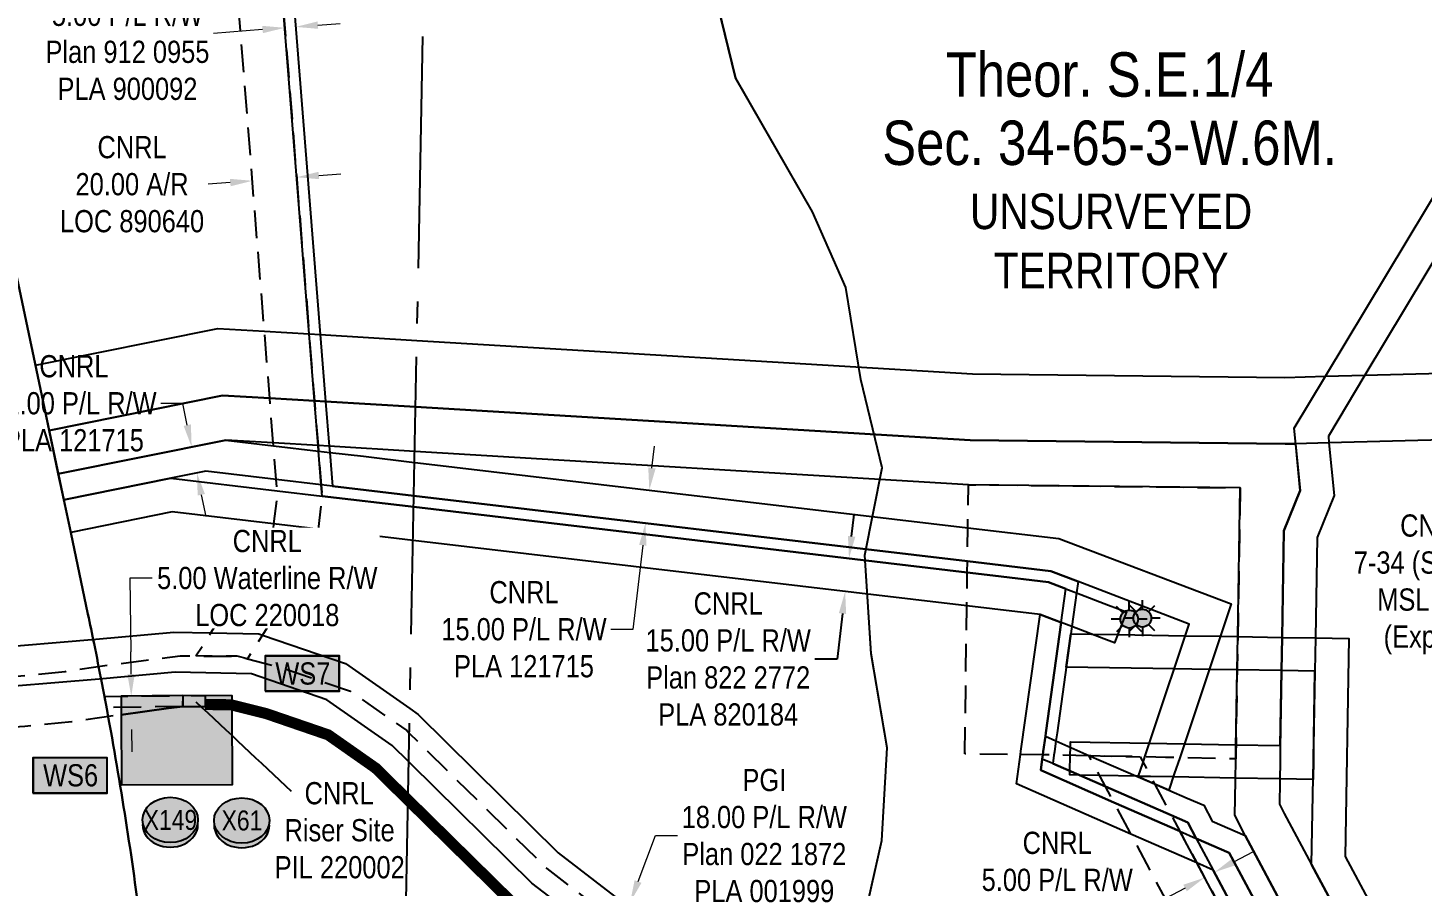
# Model space of a CAD drawing. Extents: x 405326 to 424052, y 6044755 to 6062236.
# Drawn here: x 411770 to 412399, y 6058372 to 6058759 of the extents above; entities that cross this region are included whole.
import ezdxf
from ezdxf.enums import TextEntityAlignment as Align

# ---------------------------------------------------------------- set-up
doc = ezdxf.new("R2010")
doc.units = 0
doc.header["$LTSCALE"] = 5
doc.linetypes.add('foc-ACCESSROAD', pattern=[3.75, 2.5, -1.25])
doc.linetypes.add('foc-QUARTERLINE', pattern=[33, 25, -3, 2, -3])
for name, color, linetype in [('C-SYMBOL', 7, 'Continuous'), ('F-AR', 190, 'foc-ACCESSROAD'), ('F-RW', 190, 'Continuous'), ('F-WS', 190, 'foc-ACCESSROAD'), ('F-WS-S', 190, 'Continuous'), ('L-SECQ', 8, 'foc-QUARTERLINE'), ('L-TITLEDB', 4, 'Continuous'), ('L-UNS-T', 3, 'Continuous'), ('P-CROSSINGS', 250, 'Continuous'), ('P-PROPOSED', 10, 'Continuous'), ('P-TEMP-BLOCKS', 250, 'Continuous'), ('P-TEMP-H', 41, 'Continuous'), ('P-TEMP_WORKSPACE', 46, 'Continuous'), ('P-WORKAREA', 113, 'Continuous'), ('P-WORKAREA-H', 111, 'Continuous'), ('T-CREEK', 160, 'Continuous')]:
    doc.layers.add(name, color=color, linetype=linetype)
for name, color, linetype, lineweight in [('F-AR-T', 190, 'Continuous', 9), ('F-RW-T', 190, 'Continuous', 9), ('F-WS-T', 190, 'Continuous', 9)]:
    doc.layers.add(name, color=color, linetype=linetype, lineweight=lineweight)
doc.styles.add('175L', font='ARIALN.TTF', dxfattribs={"height": 20})
doc.styles.add('80CG', font='ARIALN.TTF', dxfattribs={"height": 10})
doc.styles.add('80L', font='ARIALN.TTF', dxfattribs={"height": 10})
doc.styles.add('Crossing', font='ARIALN.TTF', dxfattribs={"height": 10})
doc.styles.add('foc-LtypeFont', font='ARIALN.TTF', dxfattribs={"height": 7.35})
doc.linetypes.add('foc-TOPO-flowdirection-NOLINE', pattern='A,0,[">",foc-LtypeFont,S=0.3,R=0,X=0,Y=-0.945],-20,[">",foc-LtypeFont,S=0.3,R=0,X=0,Y=-0.945],0', length=20)
doc.dimstyles.new('Compass 5 000', dxfattribs={"dimscale": 5, "dimtxt": 9, "dimasz": 2, "dimexe": 0.2, "dimexo": 0.0625, "dimgap": 0.5, "dimtad": 0, "dimtih": 1, "dimtoh": 1, "dimzin": 0, "dimdsep": 46, "dimtxsty": '80CG', "dimcen": 0.1, "dimse1": 1, "dimse2": 1, "dimclrd": 256, "dimclrt": 256, "dimaunit": 1, "dimadec": 4, "dimazin": 0, "dimtfac": 0.06, "dimtofl": 0, "dimtmove": 0, "dimatfit": 1, "dimfxl": 0.2, "dimtolj": 1, "dimtzin": 0, "dimlwd": -1, "dimarcsym": 0})

# ---------------------------------------------------------------- blocks, each defined once
blk = doc.blocks.new('*D841')
at = {"layer": 'F-RW-T', "transparency": 16777216}
for p, q in [((412045.32, 6058374.05), (412053.15, 6058394.72)), ((412053.15, 6058394.72), (412063.15, 6058394.72)), ((412031.87, 6058338.53), (412028.33, 6058329.18))]:
    blk.add_line(p, q, dxfattribs=at)
for points in [[(412043.76, 6058374.64), (412046.88, 6058373.46), (412041.78, 6058364.7)], [(412030.32, 6058339.12), (412033.43, 6058337.94), (412035.42, 6058347.88)]]:
    blk.add_solid(points, dxfattribs=at)
at = {"layer": 'F-RW-T', "transparency": 16777216, "insert": (412102.24, 6058394.72), "char_height": 10, "attachment_point": 5, "style": '80CG'}
blk.add_mtext('\\A1;PGI\\P18.00 P/L R/W\\PPlan 022 1872\\PPLA 001999', dxfattribs=at)
blk = doc.blocks.new('*D850')
at = {"layer": 'F-RW-T', "transparency": 16777216}
for p, q in [((412313.87, 6058382.91), (412322.68, 6058387.63)), ((412283, 6058366.41), (412273, 6058366.41)), ((412291.82, 6058371.13), (412283, 6058366.41))]:
    blk.add_line(p, q, dxfattribs=at)
for points in [[(412313.08, 6058384.38), (412314.65, 6058381.44), (412305.05, 6058378.2)], [(412291.04, 6058372.59), (412292.61, 6058369.66), (412300.64, 6058375.84)]]:
    blk.add_solid(points, dxfattribs=at)
at = {"layer": 'F-RW-T', "transparency": 16777216, "insert": (412234.23, 6058366.41), "char_height": 10, "attachment_point": 5, "style": '80CG'}
blk.add_mtext('\\A1;CNRL\\P5.00 P/L R/W\\PPlan 912 0955\\PPLA 900092', dxfattribs=at)
blk = doc.blocks.new('*D852')
at = {"layer": 'F-RW-T', "transparency": 16777216}
for p, q in [((412051.6, 6058560.29), (412052.77, 6058570.22)), ((412047.49, 6058525.53), (412043.01, 6058487.65)), ((412043.01, 6058487.65), (412033.01, 6058487.65))]:
    blk.add_line(p, q, dxfattribs=at)
for points in [[(412049.94, 6058560.49), (412053.25, 6058560.1), (412050.42, 6058550.36)], [(412045.83, 6058525.73), (412049.15, 6058525.34), (412048.66, 6058535.46)]]:
    blk.add_solid(points, dxfattribs=at)
at = {"layer": 'F-RW-T', "transparency": 16777216, "insert": (411993.93, 6058487.65), "char_height": 10, "attachment_point": 5, "style": '80CG'}
blk.add_mtext('\\A1;CNRL\\P15.00 P/L R/W\\PPLA 121715', dxfattribs=at)
blk = doc.blocks.new('GAS')
h = blk.add_hatch(color=255)
h.dxf.hatch_style = 1
edge = h.paths.add_edge_path()
edge.add_arc((0, 0), 0.9, 0, 360)
for p, q in [((0, 0.81), (0, 1.62)), ((-0.81, 0), (-1.62, 0)), ((-0.57, 0.57), (-1.14, 1.14)), ((0.57, 0.57), (1.14, 1.14)), ((1.62, 0), (0.81, 0)), ((-0.57, -0.57), (-1.14, -1.14)), ((0, -0.81), (0, -1.62)), ((1.14, -1.14), (0.57, -0.57))]:
    blk.add_line(p, q)
blk.add_circle((0, 0), 0.8)
blk = doc.blocks.new('*D853')
at = {"layer": 'F-WS-S', "transparency": 16777216}
for p, q in [((412141.58, 6058529.52), (412142.75, 6058539.45)), ((412137.47, 6058494.77), (412135.05, 6058474.26)), ((412135.05, 6058474.26), (412125.05, 6058474.26))]:
    blk.add_line(p, q, dxfattribs=at)
for points in [[(412139.92, 6058529.72), (412143.23, 6058529.33), (412140.4, 6058519.59)], [(412135.82, 6058494.97), (412139.13, 6058494.58), (412138.65, 6058504.7)]]:
    blk.add_solid(points, dxfattribs=at)
at = {"layer": 'F-WS-S', "transparency": 16777216, "insert": (412085.96, 6058474.26), "char_height": 10, "attachment_point": 5, "style": '80CG'}
blk.add_mtext('\\A1;CNRL\\P15.00 P/L R/W\\PPlan 822 2772\\PPLA 820184', dxfattribs=at)
blk = doc.blocks.new('*D854')
at = {"layer": 'F-AR-T', "transparency": 16777216}
for p, q in [((411901.46, 6058692.09), (411911.42, 6058692.89)), ((411861.58, 6058688.91), (411851.62, 6058688.11))]:
    blk.add_line(p, q, dxfattribs=at)
for points in [[(411901.32, 6058693.75), (411901.59, 6058690.43), (411891.49, 6058691.3)], [(411861.45, 6058690.57), (411861.72, 6058687.25), (411871.55, 6058689.7)]]:
    blk.add_solid(points, dxfattribs=at)
at = {"layer": 'F-AR-T', "transparency": 16777216, "insert": (411817.32, 6058688.11), "char_height": 10, "attachment_point": 5, "style": '80CG'}
blk.add_mtext('\\A1;CNRL\\P20.00 A/R\\PLOC 890640', dxfattribs=at)
blk = doc.blocks.new('*D855')
at = {"layer": 'F-RW-T', "transparency": 16777216}
for p, q in [((411876.15, 6058757.83), (411854.01, 6058756.06)), ((411901.07, 6058759.82), (411911.03, 6058760.61))]:
    blk.add_line(p, q, dxfattribs=at)
for points in [[(411876.01, 6058759.49), (411876.28, 6058756.17), (411886.12, 6058758.62)], [(411900.93, 6058761.48), (411901.2, 6058758.15), (411891.1, 6058759.02)]]:
    blk.add_solid(points, dxfattribs=at)
at = {"layer": 'F-RW-T', "transparency": 16777216, "insert": (411815.25, 6058756.06), "char_height": 10, "attachment_point": 5, "style": '80CG'}
blk.add_mtext('\\A1;CNRL\\P5.00 P/L R/W\\PPlan 912 0955\\PPLA 900092', dxfattribs=at)
blk = doc.blocks.new('*D862')
at = {"layer": 'F-WS-T', "transparency": 16777216}
for p, q in [((411826.39, 6058510.7), (411816.39, 6058510.7)), ((411816.39, 6058510.7), (411816.74, 6058477.47)), ((411816.85, 6058467.47), (411816.74, 6058477.47)), ((411817.12, 6058442.48), (411817.23, 6058432.48))]:
    blk.add_line(p, q, dxfattribs=at)
for points in [[(411818.52, 6058467.48), (411815.19, 6058467.45), (411816.96, 6058457.47)], [(411818.79, 6058442.49), (411815.46, 6058442.46), (411817.01, 6058452.48)]]:
    blk.add_solid(points, dxfattribs=at)
at = {"layer": 'F-WS-T', "transparency": 16777216, "insert": (411878.26, 6058510.7), "char_height": 10, "attachment_point": 5, "style": '80CG', "bg_fill": 3, "box_fill_scale": 1.1, "bg_fill_color": 256, "bg_fill_true_color": 13158600, "bg_fill_transparency": 0}
blk.add_mtext('\\A1;CNRL\\P5.00 Waterline R/W\\PLOC 220018', dxfattribs=at)
blk = doc.blocks.new('xing2')
h = blk.add_hatch(color=50)
h.dxf.hatch_style = 1
edge = h.paths.add_edge_path()
edge.add_ellipse((0, 0), major_axis=(-12.5, 0), ratio=0.816297, start_angle=0, end_angle=360)
h = blk.add_hatch(color=250)
h.dxf.hatch_style = 1
edge = h.paths.add_edge_path()
edge.add_ellipse((0, -2.05), major_axis=(-12.5, 0), ratio=0.816297, start_angle=0, end_angle=180)
edge.add_line((12.5, -2.05), (12.5, 0))
edge.add_ellipse((0, 0), major_axis=(-12.5, 0), ratio=0.816297, start_angle=0, end_angle=180, ccw=False)
edge.add_line((-12.5, 0), (-12.5, -2.05))
at = {"color": 250}
blk.add_ellipse((0, 0), major_axis=(-12.5, 0), ratio=0.816297, dxfattribs=at)
blk.add_ellipse((0, -2.05), major_axis=(-12.5, 0), ratio=0.816297, start_param=0, end_param=3.141593, dxfattribs=at)
at = {"color": 250, "style": 'Crossing'}
blk.add_attdef('CROSSING', text='', height=9, dxfattribs=at).set_placement((0.09, 0.02), align=Align.MIDDLE_CENTER)
at = {"color": 250, "style": 'Crossing', "flags": 1}
for tag, p in [('OWNER', (0.09, -12.49)), ('DESCRIPTION', (0.09, -25.77)), ('LOCATION', (0.09, -39.3)), ('DWG_REF', (0.09, -52.84))]:
    blk.add_attdef(tag, text='', height=9, dxfattribs=at).set_placement(p, align=Align.MIDDLE_CENTER)
blk = doc.blocks.new('*D1118')
at = {"layer": 'F-RW-T', "transparency": 16777216}
for p, q in [((411840.22, 6058589.43), (411830.22, 6058589.43)), ((411842.19, 6058579.63), (411840.22, 6058589.43)), ((411848.52, 6058548.26), (411850.5, 6058538.46))]:
    blk.add_line(p, q, dxfattribs=at)
for points in [[(411843.83, 6058579.96), (411840.56, 6058579.3), (411844.17, 6058569.82)], [(411850.16, 6058548.59), (411846.89, 6058547.93), (411846.55, 6058558.06)]]:
    blk.add_solid(points, dxfattribs=at)
at = {"layer": 'F-RW-T', "transparency": 16777216, "insert": (411791.13, 6058589.43), "char_height": 10, "attachment_point": 5, "style": '80CG'}
blk.add_mtext('\\A1;CNRL\\P12.00 P/L R/W\\PPLA 121715', dxfattribs=at)
blk = doc.blocks.new('Work_Area_ID')
h = blk.add_hatch(color=111)
h.dxf.hatch_style = 1
h.paths.add_polyline_path([(-16.83, -7.79), (16.33, -7.79), (16.33, 7.7), (-16.83, 7.7)])
at = {"color": 250}
for points in [[(-17.03, -7.99), (16.53, -7.99), (16.53, 7.9), (-17.03, 7.9)], [(-16.93, -7.89), (16.43, -7.89), (16.43, 7.8), (-16.93, 7.8)]]:
    blk.add_lwpolyline(points, close=True, dxfattribs=at)
at = {"color": 250, "style": '80L'}
blk.add_attdef('TEMPORARY', text='', height=10, dxfattribs=at).set_placement((0, 0), align=Align.MIDDLE_CENTER)
blk = doc.blocks.new('Temporary Area')
h = blk.add_hatch(color=191)
h.dxf.hatch_style = 1
h.paths.add_polyline_path([(-16.83, -7.79), (16.33, -7.79), (16.33, 7.7), (-16.83, 7.7)])
at = {"color": 250}
for points in [[(-17.03, -7.99), (16.53, -7.99), (16.53, 7.9), (-17.03, 7.9)], [(-16.93, -7.89), (16.43, -7.89), (16.43, 7.8), (-16.93, 7.8)]]:
    blk.add_lwpolyline(points, close=True, dxfattribs=at)
at = {"color": 250, "style": '80L'}
blk.add_attdef('TEMPORARY', text='', height=10, dxfattribs=at).set_placement((0, 0), align=Align.MIDDLE_CENTER)

msp = doc.modelspace()

# ---------------------------------------------------------------- hatches: boundary and pattern name
at = {"layer": 'P-TEMP-H'}
h = msp.add_hatch(color=256, dxfattribs=at)
h.dxf.hatch_style = 1
h.paths.add_polyline_path([(411862.386, 6058452.523), (411861.726, 6058452.689), (411850.194, 6058452.771), (411840.199, 6058452.842), (411833.762, 6058452.125), (411812.425, 6058449.141), (411812.577, 6058417.584), (411862.554, 6058417.826)])
at = {"layer": 'P-WORKAREA-H'}
h = msp.add_hatch(color=256, dxfattribs=at)
h.dxf.hatch_style = 1
h.paths.add_polyline_path([(411812.425, 6058449.141), (411833.762, 6058452.125), (411840.199, 6058452.842), (411850.194, 6058452.771), (411861.726, 6058452.689), (411862.386, 6058452.523), (411862.361, 6058457.682), (411840.234, 6058457.839), (411812.384, 6058457.539)])

# ---------------------------------------------------------------- linework, layer by layer
at = {"layer": 'F-AR', "flags": 128}
msp.add_lwpolyline([(411810.85, 6059701.868), (411816.429, 6059631.942), (411816.984, 6059624.99), (411817.119, 6059623.302), (411818.19, 6059609.873), (411818.325, 6059608.187), (411818.841, 6059601.725), (411883.135, 6058795.981), (411897.116, 6058620.741), (411899.524, 6058590.55), (411901.13, 6058570.419), (411901.325, 6058567.977), (411902.542, 6058552.73), (411902.945, 6058547.675), (411901.251, 6058532.766), (411900.054, 6058523.101), (411876.036, 6058485.075), (411869.271, 6058474.364), (411864.632, 6058475.529), (411846.076, 6058475.661), (411852.767, 6058486.035), (411880.678, 6058529.53), (411881.253, 6058535.117), (411882.851, 6058548.084), (411882.696, 6058550.043), (411882.29, 6058555.124), (411881.074, 6058570.37), (411880.973, 6058571.63), (411879.367, 6058591.761), (411876.958, 6058621.953), (411863.04, 6058796.377), (411803.518, 6059542.326), (411800.712, 6059577.491), (411798.905, 6059600.145), (411798.747, 6059602.121), (411798.497, 6059605.249), (411797.292, 6059620.366), (411796.494, 6059630.362), (411796.336, 6059632.337), (411790.78, 6059702.265)], dxfattribs=at)
for points in [[(411737.728, 6058466.1), (411748.461, 6058465.715), (411767.196, 6058466.641), (411787.236, 6058468.706), (411806.103, 6058471.5), (411839.011, 6058475.711), (411846.044, 6058475.661), (411864.632, 6058475.529), (411869.271, 6058474.364), (411884.118, 6058470.636), (411915.718, 6058459.798), (411941.077, 6058442.032), (411942.255, 6058440.873), (412004.187, 6058379.945), (412030.889, 6058359.451), (412060.627, 6058348.221), (412213.289, 6058321.934), (412243.113, 6058309.68), (412267.707, 6058289.509), (412291.935, 6058267.864), (412291.478, 6058266.505), (412287.967, 6058256.054), (412284.017, 6058244.295), (412276.69, 6058250.864), (412252.845, 6058272.136), (412231.262, 6058289.836), (412206.929, 6058299.834), (412054.597, 6058326.066), (412019.652, 6058339.26), (411989.156, 6058362.667), (411941.643, 6058409.408), (411926.402, 6058424.402), (411905.247, 6058439.222), (411877.615, 6058448.699), (411861.726, 6058452.689), (411850.194, 6058452.771), (411840.199, 6058452.842), (411833.762, 6058452.125), (411790.117, 6058446.022), (411768.934, 6058443.84), (411748.617, 6058442.835), (411733.649, 6058443.372), (411710.507, 6058451.326), (411701.642, 6058454.326), (411698.323, 6058456.201), (411679.054, 6058467.01), (411665.741, 6058473.978), (411595.778, 6058512.771), (411494.832, 6058606.281), (411487.532, 6058613.044), (411483.012, 6058617.188), (411475.68, 6058624.016), (411464.665, 6058634.226), (411453.667, 6058644.401), (411293.809, 6058792.379), (411262.061, 6058808.261), (411158.586, 6058860.086), (411128.71, 6058874.948), (411063.374, 6058907.684), (410808.555, 6059007.783), (410731.279, 6059009.846), (410723.264, 6059010.059), (410723.142, 6059013.539), (410723.044, 6059016.359), (410722.693, 6059026.368), (410722.472, 6059030.051), (410722.399, 6059032.972), (410730.405, 6059032.818), (410813.118, 6059030.641), (411072.676, 6058928.723), (411129.209, 6058900.413), (411159.084, 6058885.452), (411306.924, 6058811.418), (411311.388, 6058807.282), (411469.763, 6058660.604), (411480.77, 6058650.401), (411491.794, 6058640.193), (411492.389, 6058639.653), (411499.168, 6058633.351), (411499.786, 6058632.807), (411503.173, 6058629.671), (411510.48, 6058622.905), (411514.34, 6058619.362), (411569.974, 6058567.817), (411577.309, 6058561.025), (411609.252, 6058531.479), (411676.817, 6058493.962), (411690.076, 6058486.865), (411711.089, 6058475.28), (411737.728, 6058466.1)], [(411840.199, 6058452.842), (411805.795, 6058452.471), (411804.86, 6058457.458), (411840.234, 6058457.839), (411840.199, 6058452.842)], [(415923.264, 6054736.242), (415930.246, 6054734.844), (415953.47, 6054738.365), (415960.494, 6054739.429), (415979.685, 6054746.357), (415992.577, 6054751.01), (416488.77, 6055136.055), (416757.219, 6055346.757), (416839.048, 6055410.983), (416850.896, 6055420.28), (416874.403, 6055438.699), (416899.582, 6055458.416), (416900.238, 6055458.923), (416907.455, 6055464.579), (416928.701, 6055481.221), (416936.574, 6055487.384), (417052.359, 6055578.067), (417062.872, 6055586.366), (417068.057, 6055590.458), (417090.748, 6055608.322), (417115.866, 6055628.138), (417131.641, 6055640.428), (417143.472, 6055649.699), (417159.204, 6055662.043), (417184.341, 6055681.775), (417485.937, 6055918.493), (417501.668, 6055930.841), (417571.347, 6055985.535), (417601.949, 6056009.558), (417692.273, 6056080.461), (417908.501, 6056245.328), (417909.606, 6056246.178), (417933.46, 6056264.371), (417947.157, 6056274.808), (418072.619, 6056370.484), (418140.146, 6056421.996), (418156.114, 6056434.177), (418176.083, 6056449.413), (418182.492, 6056454.267), (418184.051, 6056455.507), (418193.469, 6056441.083), (418195.015, 6056438.715), (418187.05, 6056432.627), (418166.797, 6056417.147), (418150.84, 6056404.95), (418084.818, 6056354.489), (417979.576, 6056274.233), (417945.659, 6056248.379), (417940.91, 6056244.753), (417929.753, 6056236.253), (417764.029, 6056109.985), (417744.662, 6056095.217), (417704.544, 6056064.627), (417601.48, 6055983.726), (417570.877, 6055959.704), (417514.036, 6055915.085), (417498.305, 6055902.736), (417196.801, 6055666.089), (417171.656, 6055646.348), (417155.924, 6055634.003), (417144.088, 6055624.727), (417128.324, 6055612.457), (417103.186, 6055592.644), (417075.206, 6055570.622), (416948.999, 6055471.74), (416941.129, 6055465.574), (416931.924, 6055458.358), (416919.885, 6055448.93), (416912.016, 6055442.764), (416886.839, 6055423.042), (416863.269, 6055404.574), (416851.473, 6055395.314), (416756.746, 6055320.963), (416501.117, 6055120.323), (416074.933, 6054789.596), (416057.462, 6054776.04), (416002.34, 6054733.272), (415981.724, 6054725.831), (415968.832, 6054721.179), (415965.434, 6054719.952), (415953.094, 6054718.081), (415937.053, 6054715.65), (415929.768, 6054714.546), (415922.887, 6054715.922), (415921.458, 6054716.209), (415867.274, 6054727.049), (415774.488, 6054761.356), (415125.885, 6055010.655), (415056.365, 6055037.376), (414897.22, 6055099.804), (414833.542, 6055144.988), (414799.506, 6055179.013), (414690.73, 6055318.716), (414653.998, 6055350.612), (414572.209, 6055403.461), (414529.343, 6055437.123), (414461.949, 6055505.541), (414461.266, 6055506.768), (414370.968, 6055669.477), (414353.996, 6055686.439), (414346.311, 6055690.561), (414316.447, 6055706.582), (414315.436, 6055707.124), (414261.65, 6055720.117), (414255.418, 6055721.622), (414237.829, 6055723.124), (414174.83, 6055728.502), (414074.625, 6055730.496), (414026.072, 6055743.414), (413984.446, 6055781.822), (413898.96, 6055904.499), (413863.652, 6055950.587), (413844.429, 6055967.969), (413774.868, 6056000.798), (413676.108, 6056020.696), (413645.674, 6056033.287), (413531.694, 6056096.775), (413521.651, 6056104.386), (413475.726, 6056139.194), (413442.188, 6056177.797), (413391.404, 6056274.696), (413384.283, 6056288.285), (413380.861, 6056294.813), (413353.016, 6056333.334), (413343.129, 6056347.019), (413328.384, 6056363.989), (413311.047, 6056383.953), (413261.396, 6056424.812), (413189.601, 6056464.66), (413089.305, 6056539.582), (413023.411, 6056611.556), (412888.005, 6056783.881), (412838.506, 6056820.791), (412744.217, 6056876.271), (412714.388, 6056893.824), (412655.947, 6056928.209), (412623.501, 6056964.709), (412599.579, 6057001.404), (412579.181, 6057072.543), (412570.379, 6057101.728), (412553.46, 6057173.76), (412535.278, 6057251.182), (412489.073, 6057487.981), (412485.203, 6057507.818), (412479.237, 6057538.396), (412474.387, 6057567.144), (412471.812, 6057582.408), (412469.249, 6057597.602), (412466.674, 6057612.863), (412465.024, 6057622.645), (412465.22, 6057628.622), (412466.669, 6057672.716), (412463.863, 6057703.474), (412462.413, 6057710.542), (412460.339, 6057720.646), (412452.582, 6057759.104), (412436.625, 6057806.675), (412357.132, 6057970.54), (412352.982, 6057982.197), (412342.721, 6058011.047), (412333.065, 6058042.811), (412328.729, 6058057.121), (412322.438, 6058077.241), (412316.843, 6058100.644), (412283.152, 6058241.579), (412284.045, 6058244.237), (412287.986, 6058256.038), (412291.514, 6058266.47), (412291.962, 6058267.806), (412294.237, 6058274.584), (412308.84, 6058318.093), (412267.435, 6058395.408), (412259.804, 6058409.675), (412255.984, 6058416.807), (412248.536, 6058430.769), (412271.544, 6058430.258), (412278.064, 6058418.064), (412285.652, 6058403.876), (412289.472, 6058396.729), (412297.1, 6058382.462), (412330.546, 6058319.913), (412310.473, 6058260.106), (412304.236, 6058241.541), (412304.067, 6058241.04), (412319.483, 6058176.327), (412324.103, 6058156.861), (412341.687, 6058082.678), (412347.676, 6058062.837), (412352.042, 6058048.357), (412356.417, 6058033.879), (412361.359, 6058017.505), (412374.116, 6057981.779), (412375.286, 6057978.512), (412381.983, 6057964.738), (412393.485, 6057941.087), (412454.989, 6057814.729), (412471.808, 6057764.794), (412481.065, 6057719.204), (412483.126, 6057709.029), (412483.72, 6057706.098), (412486.574, 6057676.285), (412486.677, 6057672.674), (412486.266, 6057660.171), (412485.525, 6057637.616), (412485.078, 6057623.993), (412485.545, 6057621.223), (412488.118, 6057605.962), (412490.679, 6057590.77), (412493.253, 6057575.505), (412494.365, 6057568.778), (412498.341, 6057545.186), (412498.574, 6057543.802), (412498.864, 6057542.226), (412504.262, 6057514.562), (412508.132, 6057494.726), (412554.833, 6057255.385), (412574.098, 6057173.352), (412589.726, 6057106.816), (412598.404, 6057078.055), (412617.974, 6057009.806), (412640.254, 6056975.631), (412668.145, 6056944.236), (412714.829, 6056916.767), (412744.659, 6056899.214), (412849.586, 6056837.474), (412902.088, 6056798.325), (413038.671, 6056624.505), (413102.784, 6056554.476), (413200.487, 6056481.49), (413272.695, 6056441.414), (413325.048, 6056398.331), (413355.337, 6056363.456), (413358.952, 6056359.3), (413378.024, 6056332.84), (413397.26, 6056306.16), (413397.949, 6056305.168), (413399.834, 6056301.571), (413403.614, 6056294.36), (413406.955, 6056287.984), (413458.771, 6056189.119), (413489.197, 6056154.096), (413522.122, 6056129.095), (413542.373, 6056113.718), (413654.392, 6056051.322), (413681.96, 6056039.917), (413781.203, 6056019.922), (413855.644, 6055984.79), (413878.417, 6055964.196), (413915.109, 6055916.304), (413999.608, 6055795.042), (414035.997, 6055761.469), (414077.436, 6055750.443), (414175.229, 6055748.495), (414258.633, 6055741.421), (414316.839, 6055727.36), (414322.628, 6055725.961), (414346.736, 6055713.028), (414366.048, 6055702.667), (414387.091, 6055681.639), (414478.112, 6055517.631), (414489.386, 6055506.181), (414542.696, 6055452.064), (414583.837, 6055419.757), (414666.041, 6055366.64), (414705.314, 6055332.54), (414814.523, 6055192.279), (414846.489, 6055160.321), (414906.798, 6055117.528), (415056.929, 6055058.637), (415063.668, 6055055.994), (415076.468, 6055051.074), (415126.283, 6055031.927), (415781.544, 6054780.069), (415872.736, 6054746.352), (415923.264, 6054736.242)]]:
    msp.add_lwpolyline(points, close=True, dxfattribs=at)
at = {"layer": 'F-RW'}
for points in [[(412330.546, 6058319.913), (412297.1, 6058382.462), (412289.472, 6058396.729), (412259.804, 6058409.675), (412226.777, 6058424.235), (412227.475, 6058429.247), (412227.736, 6058431.12), (412227.946, 6058432.645), (412228.903, 6058439.53), (412229.121, 6058441.091), (412236.008, 6058490.715), (412238.126, 6058505.961), (412230.276, 6058508.971), (412205.253, 6058511.929), (412193.695, 6058513.295), (411944.237, 6058542.773), (411902.95, 6058547.651), (411902.544, 6058552.731), (411901.327, 6058567.977), (411901.131, 6058570.419), (411899.526, 6058590.55), (411897.117, 6058620.741), (411883.135, 6058795.981)], [(411888.156, 6058795.882), (411902.155, 6058620.439), (411904.564, 6058590.247), (411906.171, 6058570.116), (411906.389, 6058567.38), (411907.605, 6058552.133), (411944.334, 6058547.792), (412193.761, 6058518.318), (412231.421, 6058513.869), (412243.633, 6058509.27), (412242.918, 6058504.122), (412240.801, 6058488.877), (412234.151, 6058440.989), (412233.66, 6058437.456), (412232.978, 6058432.545), (412232.766, 6058431.02), (412232.248, 6058427.293), (412255.984, 6058416.807), (412285.652, 6058403.876), (412293.058, 6058400.637), (412296.875, 6058393.495), (412304.505, 6058379.208), (412335.972, 6058320.366)], [(412482.331, 6058784.121), (412372.853, 6058602.082), (412356.416, 6058574.729), (412356.697, 6058571.676), (412359.021, 6058547.949), (412351.32, 6058529.052), (412350.569, 6058483.801), (412350.32, 6058468.802), (412349.759, 6058434.975), (412349.655, 6058428.687), (412349.511, 6058419.984), (412334.515, 6058420.266), (412314.52, 6058420.644), (412286.512, 6058421.172), (412276.3, 6058421.364), (412270.724, 6058421.339), (412270.217, 6058421.479), (412253.321, 6058421.798), (412244.319, 6058421.971), (412239.91, 6058422.051), (412239.945, 6058423.898), (412240.077, 6058430.876), (412240.147, 6058434.567), (412240.193, 6058437.042), (412275.793, 6058436.371), (412291.508, 6058436.074), (412314.769, 6058435.635), (412334.764, 6058435.258), (412335.324, 6058469.051), (412335.572, 6058484.049), (412336.364, 6058532.092), (412343.739, 6058550.194), (412341.701, 6058570.958), (412341.013, 6058578.212), (412355.083, 6058601.624), (412465.04, 6058784.463)], [(412746.916, 6058581.833), (412356.681, 6058571.671), (412341.67, 6058571.187), (412337.019, 6058571.16), (412194.929, 6058572.803), (411945.112, 6058587.811), (411904.564, 6058590.247), (411899.526, 6058590.55), (411879.368, 6058591.761), (411858.108, 6058593.038), (411779.958, 6058577.264), (411773.76, 6058606.609), (411856.018, 6058623.212), (411876.959, 6058621.953), (411897.117, 6058620.741), (411902.155, 6058620.439), (411945.696, 6058617.823), (412196.031, 6058602.783), (412336.803, 6058601.156), (412355.079, 6058601.63), (412372.847, 6058602.092), (412747.494, 6058611.851)], [(412357.749, 6058322.096), (412318.863, 6058394.789), (412314.244, 6058404.019), (412314.501, 6058419.48), (412314.664, 6058429.268), (412314.75, 6058434.478), (412315.329, 6058469.383), (412315.578, 6058484.381), (412316.69, 6058551.395), (412194.214, 6058552.811), (411944.723, 6058567.8), (411906.171, 6058570.116), (411901.13, 6058570.419), (411880.973, 6058571.63), (411859.51, 6058572.919), (411784.092, 6058557.698), (411779.958, 6058577.264), (411858.108, 6058593.038), (411879.367, 6058591.761), (411899.524, 6058590.55), (411904.564, 6058590.247), (411945.112, 6058587.811), (412194.929, 6058572.803), (412337.019, 6058571.16), (412341.658, 6058571.251), (412343.739, 6058550.194), (412336.365, 6058532.092), (412335.572, 6058484.049), (412335.324, 6058469.051), (412334.746, 6058434.134), (412334.66, 6058428.936), (412334.496, 6058419.136), (412334.326, 6058408.864), (412336.563, 6058404.67), (412348.874, 6058381.678), (412378.334, 6058326.656)], [(412335.972, 6058320.366), (412304.505, 6058379.208), (412297.1, 6058382.462), (412267.435, 6058395.408), (412215.832, 6058418.118), (412217.656, 6058431.248), (412217.877, 6058432.844), (412226.512, 6058494.319), (412236.008, 6058490.715), (412229.121, 6058441.091), (412228.903, 6058439.53), (412227.946, 6058432.645), (412227.736, 6058431.12), (412227.475, 6058429.247), (412226.777, 6058424.235), (412259.804, 6058409.675), (412289.472, 6058396.729), (412296.875, 6058393.495), (412311.683, 6058387.009), (412319.305, 6058372.762), (412346.872, 6058321.226)], [(411750.825, 6058478.963), (411800.933, 6058483.156), (411836.114, 6058486.345), (411852.767, 6058486.035), (411874.4, 6058485.633), (411876.036, 6058485.075), (411913.467, 6058472.294), (411942.47, 6058451.935), (411946.183, 6058449.328), (412009.305, 6058386.947), (412034.909, 6058367.297)], [(412378.334, 6058326.656), (412348.874, 6058381.678), (412349.657, 6058428.687), (412350.322, 6058468.802), (412335.325, 6058469.051), (412315.329, 6058469.383), (412302.744, 6058469.592), (412287.018, 6058469.853), (412238.272, 6058470.663), (412240.35, 6058485.63), (412249.67, 6058485.475), (412261.475, 6058485.279), (412292.019, 6058484.772), (412307.745, 6058484.511), (412315.578, 6058484.381), (412335.574, 6058484.049), (412350.571, 6058483.801), (412365.568, 6058483.552), (412365.568, 6058483.552), (412363.938, 6058385.319), (412393.711, 6058329.712)], [(412358.179, 6058065.933), (412340.242, 6058130.136), (412339.72, 6058132.002), (412334.862, 6058149.391), (412334.342, 6058151.255), (412332.156, 6058159.076), (412326.777, 6058178.331), (412310.741, 6058235.728), (412304.236, 6058241.541), (412287.967, 6058256.054), (412260.332, 6058280.707), (412237.243, 6058299.643), (412210.165, 6058310.769), (412058.429, 6058339.185), (412026.088, 6058351.398), (411997.489, 6058373.348), (411942.892, 6058427.048), (411942.003, 6058427.924), (411934.557, 6058435.259), (411905.085, 6058455.905), (411871.199, 6058467.65), (411836.681, 6058468.313), (411802.466, 6058465.221), (411744.248, 6058460.472)], [(412346.882, 6058321.216), (412319.306, 6058372.764), (412311.681, 6058387.016), (412296.875, 6058393.502), (412293.058, 6058400.642), (412285.65, 6058403.882), (412255.988, 6058416.835), (412232.248, 6058427.293), (412227.475, 6058429.247), (412227.736, 6058431.121), (412227.946, 6058432.645), (412228.903, 6058439.53), (412233.66, 6058437.456), (412248.545, 6058430.828), (412270.711, 6058421.266), (412278.064, 6058418.064), (412284.508, 6058415.244), (412292.825, 6058411.668), (412300.236, 6058408.42), (412304.055, 6058401.286), (412318.863, 6058394.789), (412357.749, 6058322.096)]]:
    msp.add_lwpolyline(points, dxfattribs=at)
for points in [[(411946.098, 6058562.687), (412193.959, 6058533.398), (412234.996, 6058528.55), (412312.625, 6058499.069), (412289.421, 6058429.848), (412286.985, 6058422.583), (412284.492, 6058415.146), (412278.144, 6058417.916), (412270.695, 6058421.164), (412272.896, 6058427.73), (412273.727, 6058430.208), (412277.058, 6058440.146), (412293.746, 6058489.924), (412243.633, 6058509.27), (412231.421, 6058513.869), (412193.761, 6058518.318), (411944.334, 6058547.793), (411907.605, 6058552.133), (411902.544, 6058552.731), (411882.291, 6058555.125), (411850.559, 6058558.875), (411834.829, 6058555.699), (411786.571, 6058545.96), (411784.092, 6058557.698), (411859.51, 6058572.919), (411881.074, 6058570.37), (411901.327, 6058567.977), (411906.389, 6058567.379), (411921.578, 6058565.584), (411944.627, 6058562.861), (411946.098, 6058562.687)], [(411944.237, 6058542.773), (412193.695, 6058513.295), (412205.253, 6058511.929), (412230.276, 6058508.971), (412238.126, 6058505.961), (412242.918, 6058504.122), (412257.295, 6058498.609), (412265.395, 6058495.502), (412260.027, 6058481.502), (412255.178, 6058483.362), (412240.801, 6058488.877), (412236.008, 6058490.715), (412226.512, 6058494.319), (412204.963, 6058496.866), (412193.497, 6058498.22), (411943.944, 6058527.709), (411901.313, 6058532.747), (411881.094, 6058535.136), (411835.45, 6058540.529), (411789.67, 6058531.288), (411786.571, 6058545.96), (411834.829, 6058555.699), (411882.697, 6058550.044), (411902.95, 6058547.651), (411944.237, 6058542.773)]]:
    msp.add_lwpolyline(points, close=True, dxfattribs=at)
at = {"layer": 'F-WS', "flags": 128}
for points in [[(412316.69, 6058551.395), (412314.664, 6058429.268), (412283.02, 6058429.995), (412271.544, 6058430.258), (412248.527, 6058430.71), (412232.766, 6058431.02), (412227.737, 6058431.12), (412217.656, 6058431.248), (412192.622, 6058431.569), (412193.497, 6058498.22), (412193.695, 6058513.295), (412193.761, 6058518.318), (412193.959, 6058533.398), (412194.214, 6058552.811), (412316.69, 6058551.395)], [(411850.194, 6058452.771), (411840.199, 6058452.842), (411840.234, 6058457.839), (411850.23, 6058457.769), (411850.194, 6058452.771)]]:
    msp.add_lwpolyline(points, close=True, dxfattribs=at)
at = {"layer": 'L-SECQ'}
msp.add_line((411933.495, 6057990.515), (411948.359, 6058754.709), dxfattribs=at)
at = {"layer": 'L-TITLEDB', "linetype": 'Continuous'}
msp.add_lwpolyline([(411789.67, 6058531.288), (411797.437, 6058494.52), (411789.67, 6058531.288), (411786.571, 6058545.959), (411733.126, 6058798.953), (411722.353, 6058849.951), (411573.776, 6059553.272), (411722.353, 6058849.951), (411733.126, 6058798.953), (411786.571, 6058545.959)], close=True, dxfattribs=at)
for points in [[(411800.183, 6058481.294, 0.0019079), (411797.437, 6058494.52, -0.0019079)], [(411803.702, 6058463.525, 0.0025585), (411800.183, 6058481.294, -0.0025585)], [(411819.916, 6058364.208, 0.0142159), (411803.702, 6058463.525, -0.0142159)]]:
    msp.add_lwpolyline(points, format="xyb", close=True, dxfattribs=at)
at = {"layer": 'P-PROPOSED', "const_width": 4.998, "flags": 128}
msp.add_lwpolyline([(411850.201, 6058453.771), (411861.853, 6058453.687), (411877.899, 6058449.658), (411905.705, 6058440.122), (411927.044, 6058425.173), (411942.344, 6058410.121), (411989.813, 6058363.423), (412020.144, 6058340.143), (412054.86, 6058327.035), (412207.207, 6058300.8), (412231.78, 6058290.704), (412253.495, 6058272.896), (412277.357, 6058251.608), (412285.201, 6058244.541), (412284.191, 6058241.533), (412317.816, 6058100.877), (412323.402, 6058077.507)], dxfattribs=at)
at = {"layer": 'P-TEMP_WORKSPACE', "flags": 128}
msp.add_lwpolyline([(411862.386, 6058452.523), (411861.726, 6058452.689), (411850.194, 6058452.771), (411840.199, 6058452.842), (411833.762, 6058452.125), (411812.425, 6058449.141), (411812.577, 6058417.584), (411862.554, 6058417.826)], close=True, dxfattribs=at)
at = {"layer": 'P-WORKAREA', "flags": 128}
msp.add_lwpolyline([(411812.425, 6058449.141), (411833.762, 6058452.125), (411840.199, 6058452.842), (411850.194, 6058452.771), (411861.726, 6058452.689), (411862.386, 6058452.523), (411862.361, 6058457.682), (411840.234, 6058457.839), (411812.384, 6058457.539)], close=True, dxfattribs=at)
at = {"layer": 'T-CREEK', "linetype": 'foc-TOPO-flowdirection-NOLINE', "flags": 128}
msp.add_lwpolyline([(412494.45, 6056250.375), (412485.932, 6056270.678), (412495.934, 6056278.518), (412525.934, 6056287.206), (412509.06, 6056318.735), (412497.454, 6056356.349), (412492.204, 6056400.179), (412480.914, 6056431.919), (412483.275, 6056436.11), (412515.251, 6056452.622), (412529.099, 6056488.751), (412494.918, 6056555.981), (412475.74, 6056586.734), (412452.873, 6056607.652), (412451.843, 6056615.996), (412465.05, 6056653.401), (412481.792, 6056687.556), (412475.368, 6056704.79), (412458.722, 6056709.221), (412452.583, 6056719.222), (412447.911, 6056736.563), (412481.123, 6056771.246), (412484.28, 6056790.897), (412485.652, 6056799.438), (412476.127, 6056802.262), (412446.652, 6056795.854), (412440.937, 6056805.38), (412432.772, 6056828.422), (412455.297, 6056877.18), (412451.746, 6056922.435), (412444.192, 6056928.039), (412411.494, 6056939.27), (412401.348, 6056976.265), (412436.933, 6056991.745), (412447.464, 6056998.562), (412444.199, 6057023.43), (412439.997, 6057035.637), (412415.659, 6057046.644), (412399.417, 6057061.362), (412406.064, 6057076.278), (412398.671, 6057096.903), (412314.265, 6057102.471), (412303.23, 6057106.143), (412301.494, 6057113.773), (412334.641, 6057155.06), (412347.443, 6057159.979), (412372.357, 6057184.868), (412372.481, 6057193.684), (412354.752, 6057218.414), (412331.293, 6057238.667), (412299.094, 6057261.379), (412292.523, 6057304.854), (412258.492, 6057310.248), (412250.01, 6057315.039), (412248.268, 6057316.019), (412239.826, 6057326.019), (412225.23, 6057360.732), (412231.122, 6057380.284), (412248.075, 6057381.649), (412249.721, 6057390.016), (412263.975, 6057417.882), (412260.093, 6057436.226), (412237.947, 6057441.296), (412228.843, 6057456.683), (412246.807, 6057466.155), (412254.944, 6057467.76), (412276.19, 6057488.559), (412275.048, 6057515.633), (412269.623, 6057527.028), (412243.393, 6057552.895), (412224.357, 6057584.498), (412220.93, 6057596.053), (412221.384, 6057614.04), (412221.803, 6057630.628), (412234.597, 6057669.3), (412244.522, 6057676.706), (412253.261, 6057699.635), (412239.241, 6057717.863), (412246.311, 6057730.09), (412261.234, 6057737.158), (412285.307, 6057731.853), (412307.983, 6057740.937), (412315.035, 6057784.922), (412326.189, 6057791.606), (412369.667, 6057782.744), (412387.631, 6057797.281), (412382.022, 6057809.991), (412334.833, 6057864.452), (412285.662, 6057917.5), (412251.678, 6057932.814), (412243.912, 6057976.276), (412227.436, 6057995.954), (412213.478, 6057995.626), (412192.241, 6057987.006), (412179.344, 6057994.552), (412164.387, 6058008.602), (412177.19, 6058018.644), (412175.963, 6058024.49), (412152.39, 6058046.398), (412131.844, 6058056.707), (412129.859, 6058085.859), (412157.832, 6058106.888), (412183.687, 6058131.005), (412189.23, 6058153.756), (412182.344, 6058165.712), (412152.406, 6058186.239), (412124.815, 6058208.853), (412125.146, 6058217.038), (412147.997, 6058236.474), (412157.082, 6058249.374), (412150.103, 6058272.148), (412144.314, 6058308.37), (412145.86, 6058351.117), (412155.217, 6058392.523), (412157.581, 6058434.219), (412150.408, 6058476.693), (412147.509, 6058521.013), (412155.316, 6058560.365), (412145.718, 6058600.129), (412139.022, 6058641.563), (412123.939, 6058675.65), (412089.355, 6058735.949), (412060.226, 6058855.429), (412061.719, 6058891.519), (412061.885, 6058892.427)], dxfattribs=at)
at = {"layer": 'T-CREEK', "flags": 128}
msp.add_lwpolyline([(412129.813, 6058085.94), (412157.786, 6058106.969), (412183.641, 6058131.085), (412189.184, 6058153.836), (412182.298, 6058165.792), (412152.36, 6058186.32), (412124.769, 6058208.934), (412125.1, 6058217.119), (412147.951, 6058236.554), (412157.036, 6058249.455), (412150.057, 6058272.229), (412144.268, 6058308.451), (412145.814, 6058351.198), (412155.171, 6058392.604), (412157.535, 6058434.3), (412150.362, 6058476.773), (412147.463, 6058521.094), (412155.27, 6058560.446), (412145.672, 6058600.21), (412138.976, 6058641.644), (412123.893, 6058675.73), (412089.309, 6058736.03), (412060.18, 6058855.509)], dxfattribs=at)

# ---------------------------------------------------------------- block references
at = {"layer": 'F-WS-S', "xscale": 4.997755000000074, "yscale": 4.997755000000074, "zscale": 4.997755000000074}
for p in [(412266.71, 6058492.254), (412272.589, 6058492.697)]:
    msp.add_blockref('GAS', p, dxfattribs=at)
at = {"layer": 'P-CROSSINGS', "color": 5, "xscale": 0.999551, "yscale": 0.999551, "zscale": 0.999551}
for p, values in [((411834.525, 6058401.785), {'CROSSING': 'X149'}), ((411866.762, 6058401.535), {'CROSSING': 'X61'})]:
    msp.add_blockref('xing2', p, dxfattribs=at).add_auto_attribs(values)
at = {"layer": 'P-TEMP-BLOCKS', "color": 2, "xscale": 0.999551, "yscale": 0.999551, "zscale": 0.999551}
for name, p, values in [('Work_Area_ID', (411894.268, 6058467.769), {'TEMPORARY': 'WS7'}), ('Temporary Area', (411789.64, 6058421.916), {'TEMPORARY': 'WS6'})]:
    msp.add_blockref(name, p, dxfattribs=at).add_auto_attribs(values)

# ---------------------------------------------------------------- texts
at = {"layer": 'C-SYMBOL', "color": 3, "style": '175L'}
for s, p in [('Theor. S.E.1/4', (412257.824, 6058721.581)), ('Sec. 34-65-3-W.6M.', (412257.824, 6058690.833))]:
    msp.add_text(s, height=19.99102, dxfattribs=at).set_placement(p, align=Align.BOTTOM_CENTER)
at = {"layer": 'F-WS-T', "char_height": 10, "attachment_point": 1, "style": '80L'}
for s, width, insert in [('\\pi21.21303;CNRL\\P\\pi0.31262;7-34 (Surface)\\P\\pi10.88561;MSL 5758\\P\\pi13.77101;(Expired)', 72.62387, (412367.56, 6058539.416)), ('\\pi13.99611;CNRL\\P\\pi4.95791;Riser Site\\P\\pi0.53431;PIL 220002', 58.19004, (411881.062, 6058418.849))]:
    msp.add_mtext_dynamic_manual_height_columns(s, width=width, gutter_width=49.978, heights=[0], dxfattribs=dict(at, insert=insert))
at = {"layer": 'L-UNS-T', "color": 3, "insert": (412258.5, 6058662.494), "char_height": 15.99282, "attachment_point": 5, "style": '80L'}
msp.add_mtext_dynamic_manual_height_columns('UNSURVEYED TERRITORY', width=126.35699, gutter_width=47.479, heights=[0], dxfattribs=at)

# ---------------------------------------------------------------- dimensions: what is measured, and where the dimension line sits
at = {"layer": 'F-AR-T'}
dim = msp.add_linear_dim(base=(411871.552, 6058689.705), p1=(411884.898, 6058773.867), p2=(411864.963, 6058772.276), angle=184.562261, text='CNRL\\P20.00 A/R\\PLOC 890640', dimstyle='Compass 5 000', dxfattribs=at)
dim.commit()
dim.dimension.update_dxf_attribs({"geometry": '*D854', "text_midpoint": (411817.325, 6058688.114), "dimtype": 161})
at = {"layer": 'F-RW-T'}
for base, p1, p2, angle, text, picture, middle in [((411886.116, 6058758.622), (411893.895, 6058723.959), (411888.913, 6058723.561), 184.562034, 'CNRL\\P5.00 P/L R/W\\PPlan 912 0955\\PPLA 900092', '*D855', (411815.246, 6058756.061)), ((412048.663, 6058535.464), (412005.184, 6058555.705), (412003.424, 6058540.81), 263.260926, 'CNRL\\P15.00 P/L R/W\\PPLA 121715', '*D852', (411993.928, 6058487.653)), ((412041.781, 6058364.695), (412041.173, 6058345.702), (412047.539, 6058362.515), 69.263388, 'PGI\\P18.00 P/L R/W\\PPlan 022 1872\\PPLA 001999', '*D841', (412102.236, 6058394.724)), ((412300.641, 6058375.84), (412314.835, 6058359.892), (412310.428, 6058357.536), 208.133789, 'CNRL\\P5.00 P/L R/W\\PPlan 912 0955\\PPLA 900092', '*D850', (412234.235, 6058366.41))]:
    dim = msp.add_linear_dim(base=base, p1=p1, p2=p2, angle=angle, text=text, dimstyle='Compass 5 000', dxfattribs=at)
    dim.commit()
    dim.dimension.update_dxf_attribs({"geometry": picture, "text_midpoint": middle, "dimtype": 161})
at = {"layer": 'F-RW-T', "color": 2}
dim = msp.add_aligned_dim(p1=(411845.427, 6058557.839), p2=(411843.054, 6058569.598), distance=-1.142, text='CNRL\\P12.00 P/L R/W\\PPLA 121715', dimstyle='Compass 5 000', dxfattribs=at)
dim.commit()
dim.dimension.update_dxf_attribs({"geometry": '*D1118', "text_midpoint": (411791.13, 6058589.429)})
at = {"layer": 'F-WS-S'}
dim = msp.add_linear_dim(base=(412138.645, 6058504.702), p1=(412123.946, 6058521.537), p2=(412122.187, 6058506.647), angle=263.260874, text='CNRL\\P15.00 P/L R/W\\PPlan 822 2772\\PPLA 820184', dimstyle='Compass 5 000', dxfattribs=at)
dim.commit()
dim.dimension.update_dxf_attribs({"geometry": '*D853', "text_midpoint": (412085.962, 6058474.257), "dimtype": 161})

# ---------------------------------------------------------------- leaders
at = {"layer": 'F-WS-T', "path_type": 1}
msp.add_leader([(411846.081, 6058455.039), (411889.093, 6058414.698)], dimstyle='Compass 5 000', override={"dimasz": 2, "dimgap": 0.5, "dimtad": 0}, dxfattribs=at)

# ---------------------------------------------------------------- next in the draw order: dimensions: what is measured, and where the dimension line sits
at = {"layer": 'F-WS-T'}
dim = msp.add_linear_dim(base=(411817.014, 6058452.476), p1=(411740.253, 6058456.638), p2=(411740.307, 6058451.648), angle=270.618574, text='CNRL\\P5.00 Waterline R/W\\PLOC 220018', dimstyle='Compass 5 000', override={"dimtmove": 1, "dimtfill": 1}, dxfattribs=at)
dim.commit()
dim.dimension.update_dxf_attribs({"geometry": '*D862', "text_midpoint": (411822.6, 6058510.7), "dimtype": 161})

doc.saveas('drawing.dxf')
